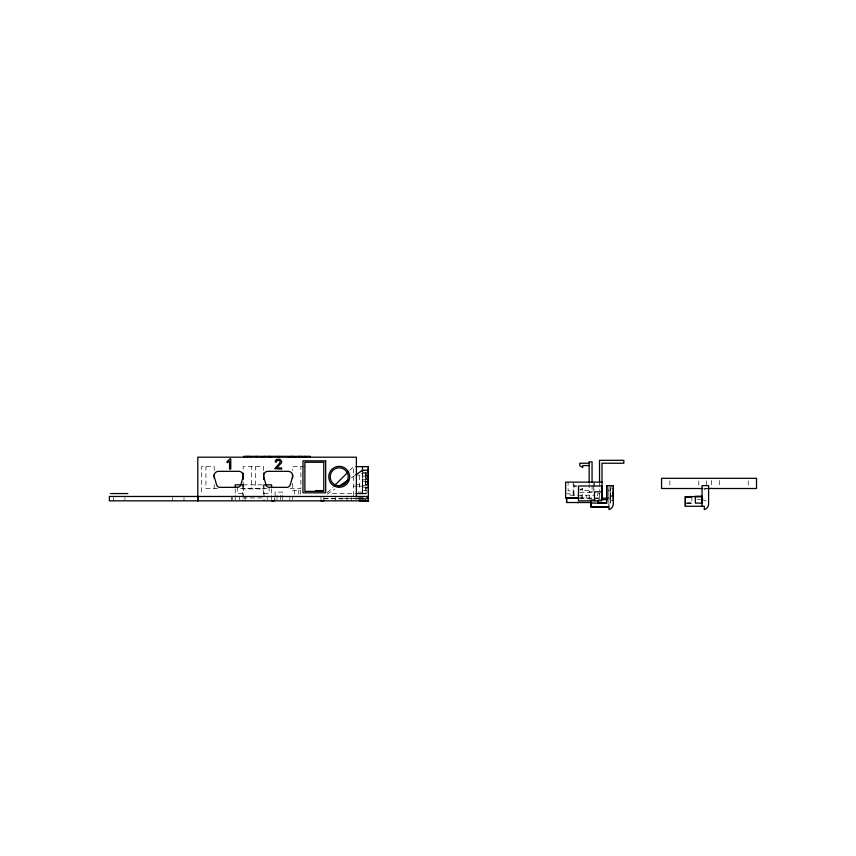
<?xml version="1.0" encoding="UTF-8"?>
<svg xmlns="http://www.w3.org/2000/svg" width="856" height="856" viewBox="0 0 856 856"><rect width="100%" height="100%" fill="white"/><g stroke="black" fill="none" stroke-linecap="round" stroke-linejoin="round"><path stroke-width="0.64" stroke-dasharray="4.28 3.21" d="M231.569 500.835L231.569 496.469M245.062 500.835L245.062 496.469M277.034 499.594L277.034 492.104M280.672 499.594L280.672 492.104M360.323 499.744L360.323 496.469M361.393 500.835L361.393 497.09M365.416 483.18L365.416 484.539L367.395 484.432M365.416 476.599L365.416 475.23L367.352 475.23M581.138 498.139L581.138 495.228M586.232 498.139L586.232 495.228M610.382 496.491L610.382 492.2L612.329 492.2M691.873 503.125L685.324 503.114L691.873 503.125L691.883 496.715M327.292 492.746L332.92 487.15M349.804 470.372L353.56 466.648L353.56 496.469M579.833 490.37L582.754 488.337L582.754 490.36L589.174 490.36M327.217 494.222L334.942 488.99M351.463 477.766L354.791 475.519M704.231 489.557L707.505 488.252M581.973 498.139L582.636 498.139L581.834 498.139M304.875 466.68L292.591 466.68L292.591 470.533M363.212 472.608L368.326 472.608M365.426 473.347L367.395 473.347M361.467 473.635L365.416 473.635M365.459 474.213L367.395 474.213M355.893 475.08L359.402 475.08M365.426 475.455L367.374 475.455M362.495 476.096L368.326 476.107M365.459 477.124L367.395 477.124M365.426 478.354L367.395 478.44M365.405 479.007L368.315 479.007M362.495 479.735L367.16 479.745M362.505 481.19L365.405 481.19M365.459 482.666L367.395 482.666M365.426 484.336L367.374 484.336M355.893 484.689L359.402 484.689M243.008 484.828L263.798 484.828M362.505 485.555L367.395 485.577M576.591 485.919L573.959 485.919L573.959 483.394M353.56 486.144L357.508 486.144M358.825 486.144L365.416 486.144M576.591 486.208L573.959 486.208L573.959 495.228M367.042 487.16L359.381 487.16L359.381 474.738M365.426 487.332L367.395 487.321M365.405 487.738L368.315 487.738M612.329 488.059L610.382 488.059L610.392 500.696L612.329 500.696M217.627 488.509L205.922 488.509L205.922 466.68M240.525 488.509L251.45 488.509L251.45 466.68M267.061 488.509L255.345 488.509L255.345 466.68M289.959 488.509L300.884 488.509L300.884 466.68M703.996 488.509L707.27 488.509M365.426 488.626L367.395 488.626M579.747 489.193L582.262 489.193L582.262 500.835M367.395 490.081L365.426 490.081L365.426 471.463M362.505 490.649L368.315 490.649M593.176 491.815L589.249 491.815L589.249 499.551M358.183 492.104L368.326 492.104M579.812 492.403L592.085 492.393L592.074 485.748M242.783 493.559L237.69 493.559L237.69 486.08M264.023 493.559L269.116 493.559L269.116 486.08M332.481 493.559L355.358 493.559M566.726 493.773L570 493.773L570 495.956M599.821 493.773L597.649 493.773L597.649 498.139M570.235 495.228L594.438 495.228M610.382 495.635L612.329 495.635M610.382 496.566L612.329 496.566M242.783 497.925L264.023 497.925L264.023 500.835M579.555 498.139L602.003 498.139M580.015 498.149L592.941 498.149M595.487 498.149L600.495 498.149M323.91 498.502L345.835 498.802M346.124 498.502L366.293 498.502M323.889 498.802L344.08 498.802M362.216 498.802L344.38 498.502M697.105 499.465L700.818 499.465M590.865 499.604L600.602 499.604M686.576 503.114L693.05 503.114M702.059 499.465L707.505 501.573M610.392 499.733L610.392 503.093L610.382 486.882M610.382 495.485L610.392 500.696M589.163 483.49L589.174 492.393M573.22 495.228L573.21 490.863L568.106 490.863L568.106 482.131M365.416 475.39L365.416 477.562M365.416 482.217L365.416 484.539M362.484 472.897L362.505 492.542L362.495 472.555M748.23 480.869L748.23 487.235M719.275 480.473L719.275 487.31M711.486 480.473L711.486 488.509M706.596 480.869L706.596 488.509M698.806 480.869L698.806 487.235M669.852 480.869L669.852 487.235M599.532 482.131L599.532 490.863M599.532 493.291L599.532 498.139M594.438 482.131L594.438 490.135M593.711 483.394L593.711 485.919M593.711 486.208L593.711 491.365M573.199 482.131L573.199 498.139M363.233 497.561L363.233 500.835M362.527 497.09L362.527 500.835M362.484 473.133L362.484 492.585M359.456 497.101L359.456 499.744M358.183 497.09L358.183 499.744M356.096 497.561L356.096 499.744M351.602 497.561L351.602 500.835M347.033 497.561L347.033 500.835M335.392 497.561L335.392 500.835M323.91 497.561L323.889 499.744M320.979 496.469L321 499.744M300.659 494.115L300.659 490.584L292.741 490.584L292.741 494.115M298.765 490.584L298.765 494.073M294.625 490.584L294.625 494.073M292.591 483.373L292.591 488.509M292.741 496.469L292.741 499.744M289.831 497.561L289.831 499.744M282.64 499.744L282.64 492.104L275.076 492.104L275.076 499.744M274.498 497.561L274.498 499.744M271.587 488.83L271.587 494.169M271.587 495.496L271.587 499.744M267.222 496.469L267.222 499.744M264.023 484.828L264.023 496.833M263.637 470.533L263.637 466.68L243.158 466.68L243.158 470.533M263.263 484.828L263.263 488.615L243.511 488.615L243.511 484.828M263.263 494.062L263.263 488.904L243.511 488.904L243.511 496.641M243.158 482.089L243.158 488.509M242.783 484.828L242.783 500.835M239.584 496.469L239.584 499.744M235.218 488.83L235.218 494.169M235.218 495.496L235.218 499.744M232.308 497.561L232.308 499.744M214.214 470.533L214.214 466.68L201.556 466.68L201.556 493.88M214.214 484.656L214.214 488.509M183.987 497.561L183.987 500.835M172.377 497.561L172.377 500.835M124.923 497.561L124.923 499.744M113.302 497.561L113.302 500.835M608.905 486.978L608.905 505.564L608.905 486.968M367.395 481.35L365.426 481.35L367.374 481.425"/><path stroke-width="1.28" d="M197.8 496.469L197.8 500.835L197.8 457.19L356.385 457.19L356.385 496.469M368.326 470.276L368.326 472.608L368.326 470.276L362.484 470.276L355.871 474.77M368.326 496.469L109.365 496.469L109.365 500.835L368.326 500.835L368.358 496.469L363.971 500.835M368.326 484.539L368.326 483.18M368.326 476.589L368.326 475.23M591.646 502.515L566.597 502.515L566.597 498.149L578.72 498.149M598.141 500.771L598.141 503.093L606.754 503.082L606.744 485.641L613.292 485.641L613.292 503.97A5.821 5.821 0 0 1 608.98 509.588L608.905 506.891L590.865 506.88L590.865 500.771L590.865 506.88L608.905 506.891M606.754 501.06L606.754 499.604L601.458 499.604M613.292 496.491L613.292 492.2M702.059 506.292L702.059 485.641L708.597 485.641L708.597 504.024A5.821 5.821 0 0 1 704.285 509.641L704.327 506.303L685.324 506.292L685.324 496.694L702.059 496.405L702.059 503.114L695.361 503.114L695.361 496.405L702.059 496.405M368.326 477.049L368.315 476.096M685.335 496.705L691.883 496.715L685.335 496.705L685.324 506.303M606.754 503.082L590.865 503.114M334.792 485.288L347.921 472.234M338.238 486.743L348.167 480.002M304.255 456.312L304.222 457.19M364.528 500.835L368.636 500.835M306.009 457.19L306.576 457.19M608.905 485.652L613.292 485.641M577.372 502.515L579.084 502.515M251.429 456.312L256.062 456.312M260.438 456.312L256.49 456.312L256.543 457.19M268.324 456.312L263.851 456.312L263.851 457.19L263.99 456.312M272.294 456.312L276.927 456.312M282.18 456.312L277.825 456.312L277.825 457.19M282.715 456.312L287.359 456.312M304.19 456.312L305.185 456.312L304.725 457.19M305.945 456.312L310.311 456.312L310.311 457.19M589.142 463.246L579.812 463.246L579.812 465.578L582.733 467.611L582.733 465.578L589.142 465.568M356.01 466.638L368.315 466.648L368.337 484.988M602.003 482.131L565.634 482.131L565.634 498.139L578.624 498.139M242.344 484.828L235.218 484.828L235.218 487.503M264.44 484.828L271.587 484.828L271.587 487.503M702.701 488.509L661.56 488.509L661.56 478.322L756.522 478.322L756.522 488.509L707.987 488.509M315.693 490.584L323.547 490.584M601.757 491.815L594.492 491.815L594.492 500.835M110.392 493.559L127.833 493.559M355.968 493.559L366.143 493.559M695.361 496.694L702.059 496.694M601.747 498.149L606.744 498.149M321 500.835L323.91 500.835M359.456 500.835L364.399 500.835M289.093 457.19L288.215 457.19L288.215 456.312L294.978 456.312L294.978 457.19M271.587 500.835L274.498 500.835M368.326 479.617L368.369 487.096M613.292 488.059L613.292 500.696M606.754 485.641L606.754 499.604M592.074 482.602L592.052 461.844L589.131 461.844L589.163 482.602M368.326 475.39L368.326 477.562M368.326 482.217L368.326 484.378M602.003 498.139L602.003 463.224L623.831 463.224L623.831 460.314L599.532 460.314L599.532 482.131M566.597 498.149L566.597 502.515M368.315 466.638L368.326 500.835M362.495 466.638L362.495 471.827M302.971 457.19L302.971 456.312L296.208 456.312L296.208 457.19M302.093 456.312L302.093 457.19M299.311 456.312L299.311 457.19M294.1 456.312L294.1 457.19M292.591 474.385L292.591 478.237M291.329 456.312L291.329 457.19M278.703 456.312L278.703 457.19M271.395 457.19L271.395 456.312L268.645 456.312L268.645 457.19M270.528 456.312L270.528 457.19M263.637 473.101L263.637 479.521M262.717 457.19L262.717 456.312L261.604 456.312L261.604 457.19M250.53 457.19L250.53 456.312L243.767 456.312L243.767 457.19M249.652 456.312L249.652 457.19M246.881 456.312L246.881 457.19M243.158 473.101L243.158 479.521M214.214 474.385L214.214 478.237M275.054 468.66L281.645 469.099L281.645 467.922L276.734 467.922L281.389 463.01A3.007 3.007 0 0 0 281.581 461.256L279.805 459.244L276.691 459.458A2.632 2.632 0 0 0 275.568 460.699L275.257 461.94L276.52 462.069L276.659 461.234A1.723 1.723 0 0 1 277.686 460.196C284.181 460.838 276.06 465.964 275.054 468.66M243.147 476.525L240.9 484.667A3.627 3.627 0 0 1 237.38 487.332L219.917 487.332A3.627 3.627 0 0 1 216.793 485.491L214.203 476.525A4.366 4.366 0 0 1 218.494 471.335L238.856 471.335A4.366 4.366 0 0 1 243.147 476.525M292.581 476.525L290.334 484.667A3.627 3.627 0 0 1 286.814 487.332L269.362 487.332A3.627 3.627 0 0 1 266.227 485.491L263.648 476.525A4.366 4.366 0 0 1 267.928 471.335L288.301 471.335A4.366 4.366 0 0 1 292.581 476.525M229.975 459.041L227.086 461.555L227.086 462.743L229.547 461.266L229.547 469.099L230.767 469.099L230.767 459.041L229.975 459.041M325.676 460.828L302.981 460.828L302.981 492.831L325.687 492.831L325.676 460.828M323.782 462.283L304.875 462.283L304.875 491.376L323.782 491.376L323.782 462.283M601.757 485.994L578.485 485.994L578.485 500.835L601.757 500.835L601.757 485.994M333.979 485.898A10.475 10.475 0 0 0 349.687 476.824A10.475 10.475 0 0 0 333.979 467.75A10.475 10.475 0 0 0 333.979 485.898M334.707 484.635A9.02 9.02 0 0 0 348.231 476.824A9.02 9.02 0 0 0 334.707 469.013A9.02 9.02 0 0 0 334.707 484.635"/></g></svg>
